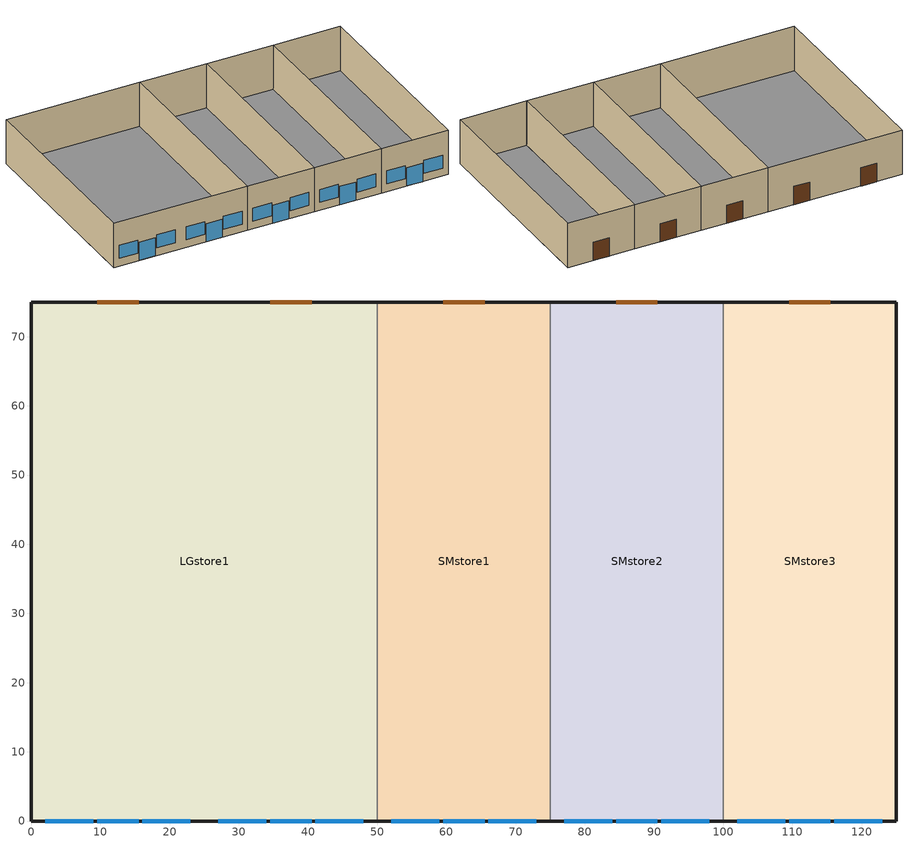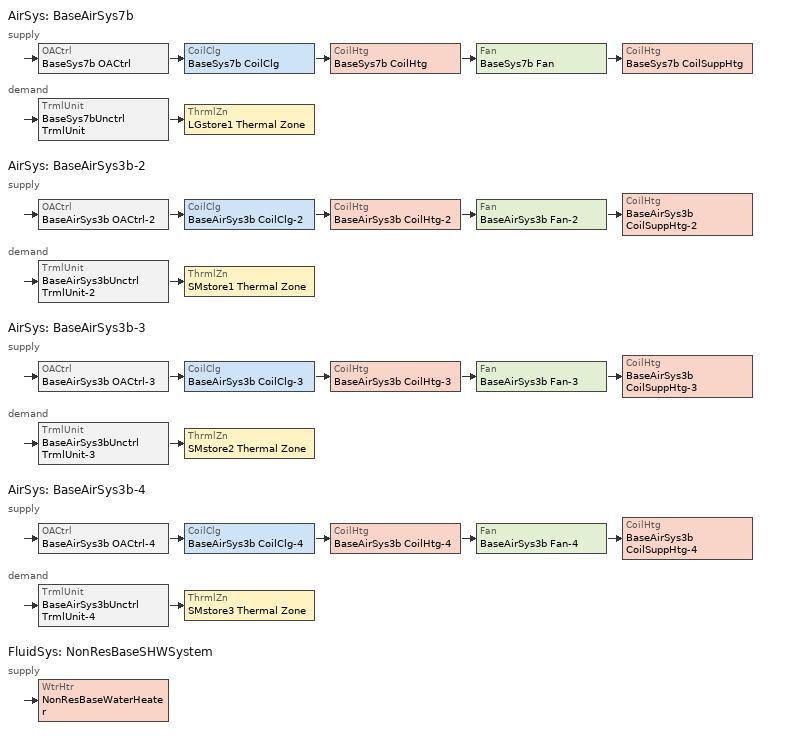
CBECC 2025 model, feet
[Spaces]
LGstore1
 floor ground (SlabOnOrBelowGradeF073): 50,75 50,0 0,0 0,75 z0
 wall outside (MetalFramedWallU055): 50,75 0,75 0,0 50,0 z0:16.99
 wall to SMstore1 (Metal Frame Interior Wall): 50,0 50,75 z0:16.99
 window (Base_AllCZ_FixedWindowU34): 9.51,0 15.52,0 / 34.51,0 40.52,0 z0:6.99; 2,0 8.99,0 / 16.01,0 23,0 / 27,0 33.99,0 / 41.01,0 48,0 z2.99:7.97
 door (Base_AllCZ_NSwng-ExtDoorU145): 15.52,75 9.51,75 / 40.52,75 34.51,75 z0:6.99
SMstore1
 floor ground (SlabOnOrBelowGradeF073): 75,75 75,0 50,0 50,75 z0
 wall outside (MetalFramedWallU055): 50,0 75,0 / 75,75 50,75 z0:16.99
 wall to SMstore2 (Metal Frame Interior Wall): 75,0 75,75 z0:16.99
 window (Base_AllCZ_FixedWindowU34): 59.51,0 65.52,0 z0:6.99; 52,0 58.99,0 / 66.01,0 73,0 z2.99:7.97
 door (Base_AllCZ_NSwng-ExtDoorU145): 65.52,75 59.51,75 z0:6.99
SMstore2
 floor ground (SlabOnOrBelowGradeF073): 100,75 100,0 75,0 75,75 z0
 wall outside (MetalFramedWallU055): 75,0 100,0 / 100,75 75,75 z0:16.99
 wall to SMstore3 (Metal Frame Interior Wall): 100,0 100,75 z0:16.99
 window (Base_AllCZ_FixedWindowU34): 84.51,0 90.49,0 z0:6.99; 77,0 83.99,0 / 91.01,0 98,0 z2.99:7.97
 door (Base_AllCZ_NSwng-ExtDoorU145): 90.49,75 84.51,75 z0:6.99
SMstore3
 floor ground (SlabOnOrBelowGradeF073): 125,75 125,0 100,0 100,75 z0
 wall outside (MetalFramedWallU055): 100,0 125,0 125,75 100,75 z0:16.99
 window (Base_AllCZ_FixedWindowU34): 109.51,0 115.49,0 z0:6.99; 102,0 108.99,0 / 116.01,0 123,0 z2.99:7.97
 door (Base_AllCZ_NSwng-ExtDoorU145): 115.49,75 109.51,75 z0:6.99
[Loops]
AirSys 'BaseAirSys7b'
 supply: OACtrl 'BaseSys7b OACtrl' > CoilClg 'BaseSys7b CoilClg' > CoilHtg 'BaseSys7b CoilHtg' > Fan 'BaseSys7b Fan' > CoilHtg 'BaseSys7b CoilSuppHtg'
 demand: TrmlUnit 'BaseSys7bUnctrl TrmlUnit' > ThrmlZn 'LGstore1 Thermal Zone'
AirSys 'BaseAirSys3b-2'
 supply: OACtrl 'BaseAirSys3b OACtrl-2' > CoilClg 'BaseAirSys3b CoilClg-2' > CoilHtg 'BaseAirSys3b CoilHtg-2' > Fan 'BaseAirSys3b Fan-2' > CoilHtg 'BaseAirSys3b CoilSuppHtg-2'
 demand: TrmlUnit 'BaseAirSys3bUnctrl TrmlUnit-2' > ThrmlZn 'SMstore1 Thermal Zone'
AirSys 'BaseAirSys3b-3'
 supply: OACtrl 'BaseAirSys3b OACtrl-3' > CoilClg 'BaseAirSys3b CoilClg-3' > CoilHtg 'BaseAirSys3b CoilHtg-3' > Fan 'BaseAirSys3b Fan-3' > CoilHtg 'BaseAirSys3b CoilSuppHtg-3'
 demand: TrmlUnit 'BaseAirSys3bUnctrl TrmlUnit-3' > ThrmlZn 'SMstore2 Thermal Zone'
AirSys 'BaseAirSys3b-4'
 supply: OACtrl 'BaseAirSys3b OACtrl-4' > CoilClg 'BaseAirSys3b CoilClg-4' > CoilHtg 'BaseAirSys3b CoilHtg-4' > Fan 'BaseAirSys3b Fan-4' > CoilHtg 'BaseAirSys3b CoilSuppHtg-4'
 demand: TrmlUnit 'BaseAirSys3bUnctrl TrmlUnit-4' > ThrmlZn 'SMstore3 Thermal Zone'
FluidSys 'NonResBaseSHWSystem'
 supply: WtrHtr 'NonResBaseWaterHeater'
[Proj]
Project: CliZn=ClimateZone12; ZipCode=95814; QuickAnalysis=0; AirBarrier=Air barrier - not verified
[Bldg]
Mixed-use Retail: BldgAz=0
[ConsAssm]
Name | CompatibleSurfType | SlabType | MatRef[1] | MatRef[2] | MatRef[3] | MatRef[4] | MatRef[5] | MatRef[6] | MatRef[7]
SlabOnOrBelowGradeF073 | UndergroundFloor | UnheatedSlabOnGrade | Concrete - 140 lb/ft3 - 6 in.
Metal Frame Interior Wall | InteriorWall |  | Gypsum Board - 5/8 in. | Air - Metal Wall Framing - 16 or 24 in. OC | Gypsum Board - 5/8 in.
MetalFramedWallU055 | ExteriorWall |  | Stucco - 7/8 in. | Compliance Insulation R14.60 | Compliance Insulation R1.41 | Compliance Insulation R0.02 | Compliance Insulation R0.02 | Air - Metal Wall Framing - 16 or 24 in. OC | Gypsum Board - 1/2 in.
[Mat]
Name | CodeCat | CodeItem
Stucco - 7/8 in. | Plastering Materials | Stucco - 7/8 in.
Air - Metal Wall Framing - 16 or 24 in. OC | Air | Air - Metal Wall Framing - 16 or 24 in. OC
Gypsum Board - 1/2 in. | Bldg Board and Siding | Gypsum Board - 1/2 in.
Concrete - 140 lb/ft3 - 6 in. | Concrete | Concrete - 140 lb/ft3 - 6 in.
Gypsum Board - 5/8 in. | Bldg Board and Siding | Gypsum Board - 5/8 in.
Compliance Insulation R0.02 | Insulation Board | Compliance Insulation R0.02
Compliance Insulation R14.60 | Insulation Board | Compliance Insulation R14.60
Compliance Insulation R1.41 | Insulation Board | Compliance Insulation R1.41
[FenCons]
Base_AllCZ_FixedWindowU34: FenType=VerticalFenestration; FenProdType=FixedWindow; AssmContext=Manufactured; CertificationMthd=NFRCRated; SHGC=0.22; UFactor=0.34; VT=0.42
[DrCons]
Base_AllCZ_NSwng-ExtDoorU145: CertificationMthd=NFRCRated; UFactor=1.45; Open=NonSwinging; DrAutoCloser=1
[Story]
Building Story 1
[Spc] Story=Building Story 1; SpcFunc=Retail Sales Area (Retail Merchandise Sales); Skylit100PctControlled=0; PriSide100PctControlled=0; SecSide100PctControlled=0; SHWFluidSegRef=SHW Supply FluidSegment
Name | ThrmlZnRef | Vol
LGstore1 | LGstore1 Thermal Zone | 63730.5
SMstore1 | SMstore1 Thermal Zone | 31865.2
SMstore2 | SMstore2 Thermal Zone | 31865.2
SMstore3 | SMstore3 Thermal Zone | 31865.2
[ThrmlZn] Type=Conditioned; PriAirCondgSysPriority[1]=1; VentSysPriority=1; DayltgIllumSetpt1=825; DayltgIllumSetpt2=1100; DayltgCtrlLtgFrac1=0.106111; DayltgCtrlLtgFrac2=0.106667; DayltgCtrlType=Continuous; DayltgMinDimLtgFrac=0.2; DayltgMinDimPwrFrac=0.2
Name | PriAirCondgSysRef[1] | VentSysRef | DayltgIllumRefPt1Coord | DayltgIllumRefPt2Coord | VentCtrlMthd
LGstore1 Thermal Zone | BaseAirSys7b | BaseAirSys7b | ( 37.5164, 6.98819, 2.5 ) | ( 37.5164, 13.9764, 2.5 )
SMstore1 Thermal Zone | BaseAirSys3b-2 | BaseAirSys3b-2 | ( 62.5164, 6.98819, 2.5 ) | ( 62.5164, 13.9764, 2.5 )
SMstore2 Thermal Zone | BaseAirSys3b-3 | BaseAirSys3b-3 | ( 87.5, 6.98819, 2.5 ) | ( 87.5, 13.9764, 2.5 )
SMstore3 Thermal Zone | BaseAirSys3b-4 | BaseAirSys3b-4 | ( 112.5, 6.98819, 2.5 ) | ( 112.5, 13.9764, 2.5 ) | Fixed
[AirSys] AvailSchRef=RetailHVACAvail; FanCtrl=Continuous; NightCycleFanCtrl=CycleOnCallPrimaryZone; FanPos=DrawThrough; ClgCtrl=NoSATControl
Name | Type | CtrlZnRef
BaseAirSys7b | SZVAVHP | LGstore1 Thermal Zone
BaseAirSys3b-2 | SZHP | SMstore1 Thermal Zone
BaseAirSys3b-3 | SZHP | SMstore2 Thermal Zone
BaseAirSys3b-4 | SZHP | SMstore3 Thermal Zone
[AirSeg]
Name | Sys | Type | Path
BaseSys7b SupAirSeg | BaseAirSys7b | Supply | Ducted
BaseSys7b RetAirSeg | BaseAirSys7b | Relief | Direct
BaseAirSys3b SupAirSeg-2 | BaseAirSys3b-2 | Supply | Ducted
BaseAirSys3b RetAirSeg-2 | BaseAirSys3b-2 | Return | Direct
BaseAirSys3b SupAirSeg-3 | BaseAirSys3b-3 | Supply | Ducted
BaseAirSys3b RetAirSeg-3 | BaseAirSys3b-3 | Return | Direct
BaseAirSys3b SupAirSeg-4 | BaseAirSys3b-4 | Supply | Ducted
BaseAirSys3b RetAirSeg-4 | BaseAirSys3b-4 | Return | Direct
[CoilClg] Type=DirectExpansion; FuelSrc=Electric; CndsrType=Air
Name | Sys | NumClgStages | CapTotGrossRtd | CapTotNetRtd
BaseSys7b CoilClg | BaseAirSys7b | 2 | 100354 | 92049.3
BaseAirSys3b CoilClg-2 | BaseAirSys3b-2 | 1 | 55160.6 | 50446
BaseAirSys3b CoilClg-3 | BaseAirSys3b-3 | 1 | 54782.7 | 50257.9
BaseAirSys3b CoilClg-4 | BaseAirSys3b-4 | 1 | 54782.9 | 49445.8
[CoilHtg]
Name | Sys | Type | CapTotNetRtd | HtPumpSuppCoilHtgRef | CapTotGrossRtd
BaseSys7b CoilHtg | BaseAirSys7b | HeatPump | 100023 | BaseSys7b CoilSuppHtg
BaseSys7b CoilSuppHtg | BaseAirSys7b | Resistance |  |  | 98387.1
BaseAirSys3b CoilHtg-2 | BaseAirSys3b-2 | HeatPump | 54815.7 | BaseAirSys3b CoilSuppHtg-2
BaseAirSys3b CoilSuppHtg-2 | BaseAirSys3b-2 | Resistance |  |  | 51523.4
BaseAirSys3b CoilHtg-3 | BaseAirSys3b-3 | HeatPump | 54611.3 | BaseAirSys3b CoilSuppHtg-3
BaseAirSys3b CoilSuppHtg-3 | BaseAirSys3b-3 | Resistance |  |  | 51490.3
BaseAirSys3b CoilHtg-4 | BaseAirSys3b-4 | HeatPump | 53728.9 | BaseAirSys3b CoilSuppHtg-4
BaseAirSys3b CoilSuppHtg-4 | BaseAirSys3b-4 | Resistance |  |  | 50908.6
[Fan] ModelingMthd=StaticPressure; MtrPos=InAirStream
Name | Sys | CtrlMthd | FlowCap | TotStaticPress | MtrHP | MtrEff
BaseSys7b Fan | BaseAirSys7b | VariableSpeedDrive | 3246.85 | 3.68359 | 3 | 0.895
BaseAirSys3b Fan-2 | BaseAirSys3b-2 | ConstantVolume | 1779.38 | 3.56012 | 2 | 0.865
BaseAirSys3b Fan-3 | BaseAirSys3b-3 | ConstantVolume | 1772.74 | 3.56012 | 2 | 0.865
BaseAirSys3b Fan-4 | BaseAirSys3b-4 | ConstantVolume | 1741.06 | 3.56012 | 2 | 0.865
[TrmlUnit] Type=Uncontrolled
Name | Sys | ZnServedRef | PriAirSegRef | PriAirFlowMax
BaseSys7bUnctrl TrmlUnit | BaseAirSys7b | LGstore1 Thermal Zone | BaseSys7b SupAirSeg | 3246.85
BaseAirSys3bUnctrl TrmlUnit-2 | BaseAirSys3b-2 | SMstore1 Thermal Zone | BaseAirSys3b SupAirSeg-2 | 1779.38
BaseAirSys3bUnctrl TrmlUnit-3 | BaseAirSys3b-3 | SMstore2 Thermal Zone | BaseAirSys3b SupAirSeg-3 | 1772.74
BaseAirSys3bUnctrl TrmlUnit-4 | BaseAirSys3b-4 | SMstore3 Thermal Zone | BaseAirSys3b SupAirSeg-4 | 1741.06
[OACtrl] EconoCtrlMthd=FixedDryBulb; EconoIntegration=Integrated; EconoHiTempLockout=75; OASchMthd=FollowHVACAvailability; StartUpDelay=1
Name | Sys | MaxOARat | AirSegSupRef | AirSegRetRef
BaseSys7b OACtrl | BaseAirSys7b | 1 | BaseSys7b SupAirSeg | BaseSys7b RetAirSeg
BaseAirSys3b OACtrl-2 | BaseAirSys3b-2 |  | BaseAirSys3b SupAirSeg-2 | BaseAirSys3b RetAirSeg-2
BaseAirSys3b OACtrl-3 | BaseAirSys3b-3 |  | BaseAirSys3b SupAirSeg-3 | BaseAirSys3b RetAirSeg-3
BaseAirSys3b OACtrl-4 | BaseAirSys3b-4 |  | BaseAirSys3b SupAirSeg-4 | BaseAirSys3b RetAirSeg-4
[FluidSys]
NonResBaseSHWSystem: Type=ServiceHotWater; DsgnSupWtrTemp=135; DsgnSupWtrDelT=80; TempCtrl=Fixed; FixedSupTemp=135
[FluidSeg] Sys=NonResBaseSHWSystem
Name | Type
SHW Supply FluidSegment | PrimarySupply
SHW Makeup FluidSegment | MakeupFluid
[WtrHtr]
NonResBaseWaterHeater: Sys=NonResBaseSHWSystem; Cnt=1; FluidSegOutRef=SHW Supply FluidSegment; FluidSegMakeupRef=SHW Makeup FluidSegment; EF=0.654; ThrmlEff=0.8; FuelSrc=Electricity; CapRtd=13872.6
[PVArray]
Base PVArray: DCSysSize=27.28
[Batt]
Base Battery: MaxCap=29.58
